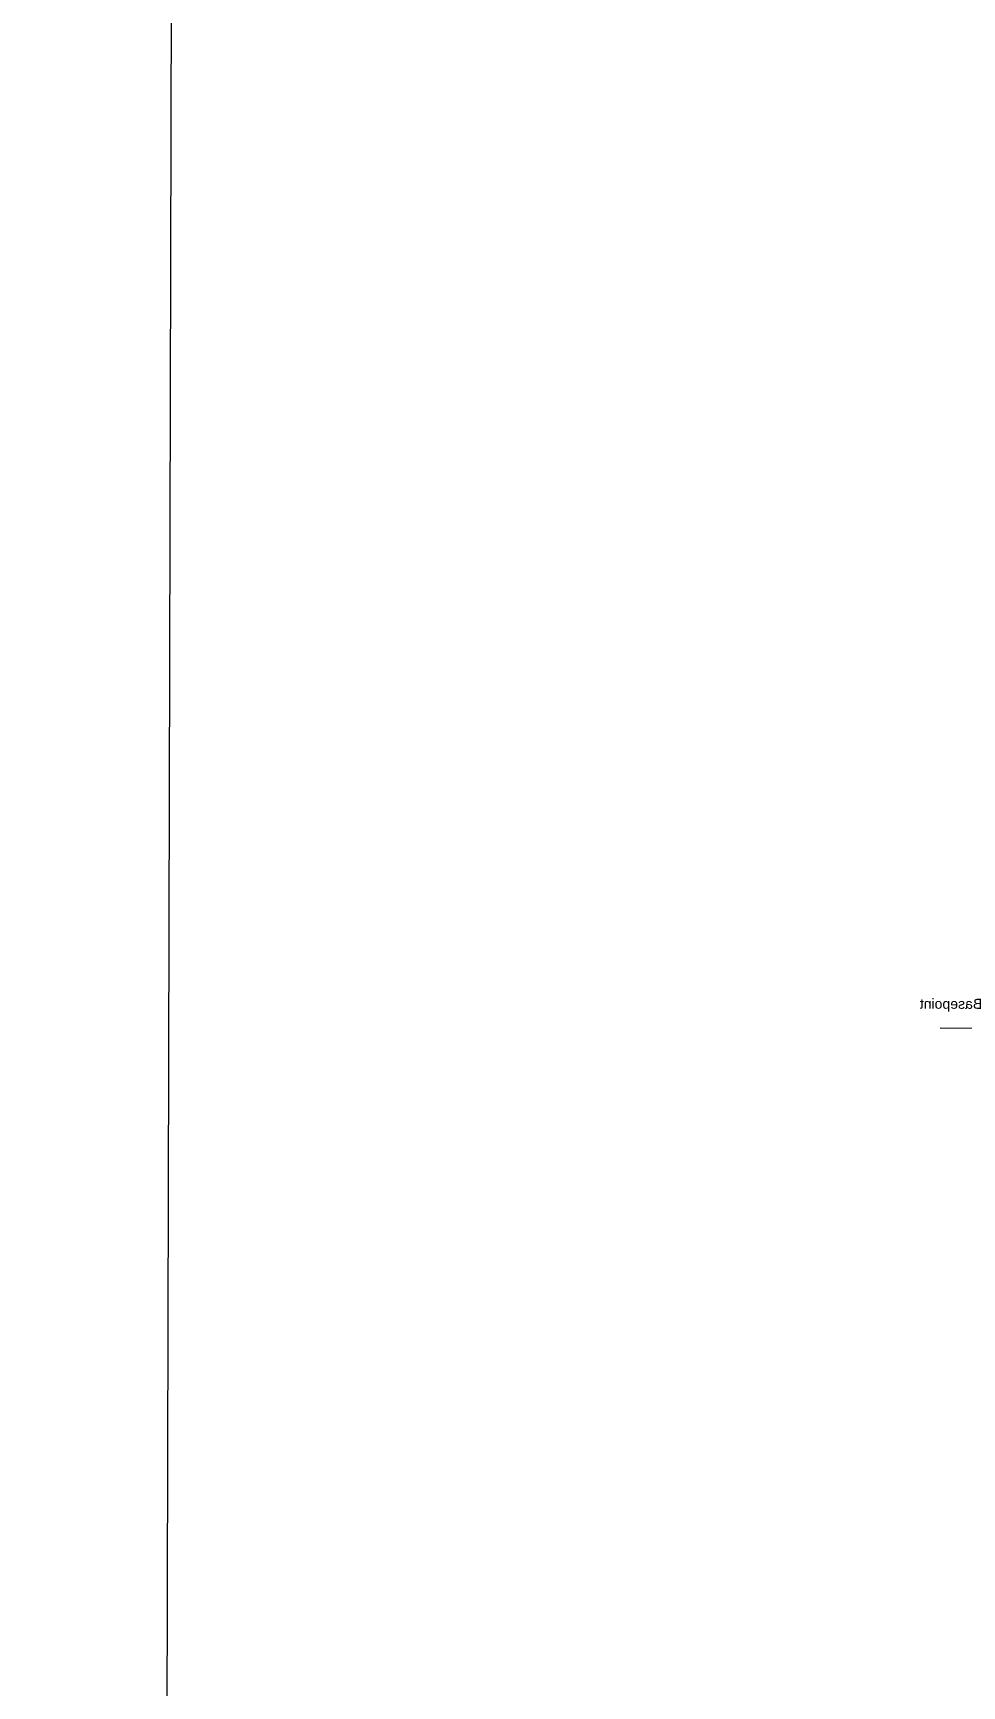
# Model space of a CAD drawing. Header units: millimetres. Extents: x 2258 to 5600, y 711 to 2563.
# Drawn here: x 4285.96 to 4288.103, y 2387.876 to 2391.69 of the extents above; entities that cross this region are included whole.
import ezdxf

# ---------------------------------------------------------------- set-up
doc = ezdxf.new("R2010")
doc.units = ezdxf.units.MM
for name, color, linetype, lineweight in [('FP_A_DOOR_WIN', 140, 'Continuous', 18), ('PQI-A-IN-ELEV-PTRN', 249, 'Continuous', 0), ('PQI-A-WIN', 140, 'Continuous', 13)]:
    doc.layers.add(name, color=color, linetype=linetype, lineweight=lineweight)
doc.styles.get("Standard").update_dxf_attribs({"font": 'arial.ttf'})
doc.dimstyles.new('ISO-25', dxfattribs={"dimtxt": 2.5, "dimasz": 2.5, "dimexe": 1.25, "dimexo": 0.625, "dimtad": 1, "dimtxsty": 'Standard', "dimcen": 2.5, "dimadec": 0, "dimazin": 0, "dimtfac": 1, "dimtmove": 0, "dimatfit": 3, "dimfxl": 1, "dimarcsym": 0})
pattern_1 = [(135, (-4.599427157802303, -2.000253202709217), (1.414213562373095, 1.414213562373094), []), (44.99999999999997, (-4.599427157802303, -2.000253202709217), (1.414213562373095, -1.414213562373095), [])]

# ---------------------------------------------------------------- blocks, each defined once
blk = doc.blocks.new('BASEPOINT')
for p, q in [((0.0001424139276124947, -6.579969547004794e-08), (0.0001424139276124947, 2.998156919277449)), ((-7.890404418731123e-08, 0.0005381883725030789), (2.956911949821283, 0.0005381883725030789))]:
    blk.add_line(p, q)
blk.add_text('Basepoint', height=0.6).set_placement((0.4501424139276011, 1.169999934200292))
blk = doc.blocks.new('PRJ_INSERT_100_59361299862', base_point=(-0.0001424139276124947, 6.579969635822636e-08))
h = blk.add_hatch()
h.set_pattern_fill('NETZ', color=256, scale=2, angle=-135, style=0)
h.set_pattern_definition(pattern_1)
edge = h.paths.add_edge_path()
edge.add_arc((-25.2986551748821, 25.33685661379517), 0.7009491730178186, 21.51182172263535, 179.9580202232992)
edge.add_line((-25.99960415975543, 25.33737018892023), (-25.99960415975543, 25.04407319476772))
edge.add_arc((-22.99300567432547, 25.04730335869381), 3.006600220606113, 180.0615561704665, 218.4438120667934)
edge.add_line((-25.34782986281486, 23.17795910793259), (-22.66887832759071, 19.87456954780984))
edge.add_arc((-24.99886901093642, 17.98482262943097), 3.000000000000037, 9.094947017729282e-13, 39.0438988427839, ccw=False)
edge.add_line((-21.99886901093638, 17.98482262943102), (-21.99960415975543, 22.89588363291494))
edge.add_arc((-21.80286819986766, 22.89686949340595), 0.1967384299873035, 73.53864963038978, 180.2871115812252, ccw=False)
edge.add_arc((-20.77735667004206, 27.1363973986147), 4.165315481917134, 201.7354703606924, 256.536940679372, ccw=False)
h = blk.add_hatch()
h.set_pattern_fill('NETZ', color=256, scale=2, angle=-135, style=0)
h.set_pattern_definition(pattern_1)
edge = h.paths.add_edge_path()
edge.add_arc((-25.29884118967663, 15.92990097243664), 0.6999557455590304, 57.98631243675442, 211.9210534334455, ccw=False)
edge.add_arc((-19.3226781381968, 22.23154655800048), 8.000000000000085, 225.5218146126667, 250.4566767224353)
edge.add_line((-21.99883435313792, 14.69243600613606), (-21.99883435313792, 11.99243600613607))
edge.add_arc((-17.18761768759084, 21.15341065885029), 10.347524457111, 212.7227798498215, 242.2921684265773, ccw=False)
for points in [[(-24.64653276932265, 25.5938899021485, 0.8276115379937076), (-25.99960415975543, 25.33737018892023), (-25.99960415975543, 25.04407319476772, 0.1690577026555226), (-25.34782986281486, 23.17795910793259), (-22.66887832759071, 19.87456954780984, -0.172028633719733), (-21.99886901093638, 17.98482262943102), (-21.99960415975543, 22.89588363291494, -0.502665873903851), (-21.74711872695017, 23.08554383215738, -0.2437805197364005)], [(-2.9996041597554, -0.0002532027091888267), (-0.9996041597554282, -0.0002532027091888267), (-0.9996041597554282, 0.9997467972908112, 0.4142135623730953), (0.0003958402445718434, 1.999746797290811), (0.0003958402445718434, 6.99968576213459, 0.2754497923217082), (-12.95498746053668, 20.72978830119703), (-13.4987801833969, 20.87547921919773), (-21.74711872695017, 23.08554383215738, 0.4908735731119964), (-21.99960363186992, 22.89235716621636), (-21.99960415975543, 8.498831269947061, 0.4134286014123665), (-21.49878018514605, 7.99883126994709), (-16.49917691366168, 7.99895334025959, -0.4140724336333067), (-13.4993600191304, 4.99901437541584), (-13.4997262300679, 0.4997467972908396, 0.4145422967863972), (-12.99972623005545, -0.0002532027091888267), (-9.4996041597554, -0.0002532027091888267), (-8.999604159755428, 0.4997467972908112), (-7.900301253550346, 0.4997467972908112, -0.3394542588633756), (-6.934375427261251, -0.2414341576066761), (-6.833775398766115, -0.616878575193482, -0.2125565616700221), (-7.151913544625224, -2.625523775487352), (-8.221519635700396, -4.272572720216715, -0.2539676464749438), (-8.64085491967311, -4.500253202709189), (-9.4996041597554, -4.500253202709189, 0.9999999999999998), (-9.499604159755428, -6.500253202709189), (-7.793416178963419, -6.500253202709189, 0.2539676464749436), (-7.374080894990705, -6.272572720216715), (-4.599604159755422, -2.000253202709189), (-5.080515119112796, -0.2054690684707623, -0.4931454260313039), (-4.539383952963, 0.4997467972908112), (-3.499604159755428, 0.4997467972908112)], [(-11.42529910746382, 4.398301554569116), (-11.67521772063223, 4.648220167737549), (-11.67518934724402, 4.99681561511963, 0.4143806464059874), (-16.47699159288866, 9.798953292317549), (-19.97463643905309, 9.798867893821665, -0.4142192835227657), (-20.47464864704703, 10.29886545226626), (-20.47469716813362, 20.23598399228959, -0.4931444461757075), (-19.84529152645141, 20.71895038669777), (-13.92035110165813, 19.13141841279122, -0.2806694375655193), (-1.775433314866724, 6.796828412494932), (-1.775433314866724, 2.799947168277612, -0.4141795785361847), (-2.27537530013138, 2.299947171643282), (-9.721617126769878, 2.299083188139662), (-10.22101444201963, 1.799746797290851), (-11.17540886933981, 1.799746797290823, -0.4142374021652741), (-11.67540886768362, 2.299787494018688), (-11.67525840742312, 4.148342254609815)], [(-25.89294784582112, 15.55979919337321, -0.7949711117343725), (-24.92777936059083, 16.52340848269796, 0.1092301940154678), (-21.99883435313792, 14.69243600613606), (-21.99883435313792, 11.99243600613607, -0.1297415055080829)]]:
    blk.add_lwpolyline(points, format="xyb", close=True)
blk.add_blockref('BASEPOINT', (-0.0001424139276124947, 6.579969635822636e-08))
blk = doc.blocks.new('W6')
at = {"layer": 'PQI-A-IN-ELEV-PTRN', "ltscale": 1000}
blk.add_line((0, 0), (-1000, 1.455191522836685e-11), dxfattribs=at)
at = {"layer": 'FP_A_DOOR_WIN', "ltscale": 1000, "yscale": -1, "rotation": 269.9999999999608}
blk.add_blockref('PRJ_INSERT_100_59361299862', (-97.00048719856568, 48.99999999998545), dxfattribs=at)
blk = doc.blocks.new('*D214')
at = {"color": 0, "lineweight": -2, "transparency": 16777216}
for p, q in [((4293.504847200737, 2443.895008481157), (4278.59693822076, 2443.930828670703)), ((4279.626452819763, 2352.166097015023), (4279.840927719392, 2441.427832440724)), ((4293.278358514938, 2349.633287488583), (4278.37044953496, 2349.669107678129))]:
    blk.add_line(p, q, dxfattribs=at)
at = {"color": 0, "transparency": 16777216}
for points in [[(4279.424262255486, 2441.428833589571), (4280.257593183299, 2441.426831291876), (4279.846934612478, 2443.92782522416)], [(4279.209787355857, 2352.167098163871), (4280.04311828367, 2352.165095866176), (4279.620445926678, 2349.666104231587)]]:
    blk.add_solid(points, dxfattribs=at)
at = {"layer": 'Defpoints', "color": 0, "transparency": 16777216}
for p in [(4279.846934612478, 2443.92782522416), (4294.129845396596, 2443.893506757885), (4293.903356710797, 2349.631785765312)]:
    blk.add_point(p, dxfattribs=at)
at = {"color": 0, "transparency": 16777216, "insert": (4277.606308961708, 2396.802076323457), "char_height": 2.5, "attachment_point": 5, "rotation": 89.86233201882764}
blk.add_mtext('94,26', dxfattribs=at)

msp = doc.modelspace()

# ---------------------------------------------------------------- block references
at = {"layer": 'PQI-A-WIN', "xscale": 0.03863196438221001, "yscale": 0.03863196438221001, "zscale": 0.03863196438221001, "rotation": 269.8595777603301}
msp.add_blockref('W6', (4286.264514343848, 2385.650244014353), dxfattribs=at)

# ---------------------------------------------------------------- dimensions: what is measured, and where the dimension line sits
dim = msp.add_aligned_dim(p1=(4293.903356710798, 2349.631785765313), p2=(4294.129845396597, 2443.893506757885), distance=14.28295201365, dimstyle='ISO-25')
dim.commit()
dim.dimension.update_dxf_attribs({"geometry": '*D214', "text_midpoint": (4277.606308961708, 2396.802076323457)})

doc.saveas('drawing.dxf')
